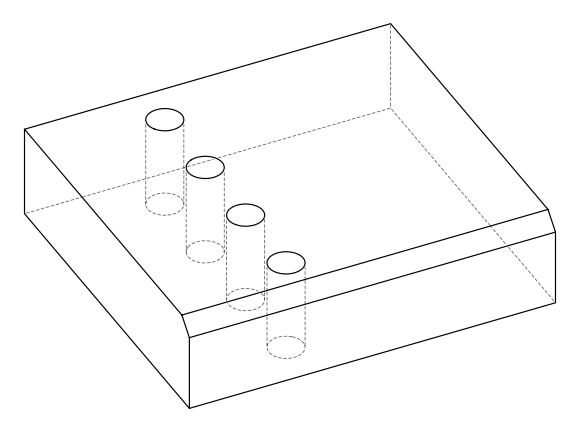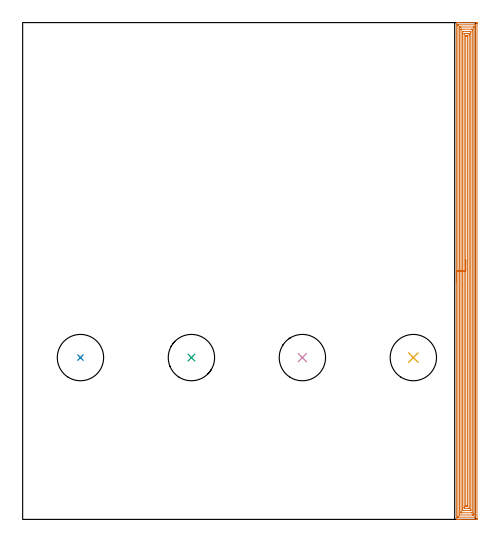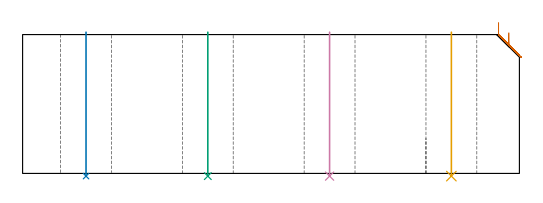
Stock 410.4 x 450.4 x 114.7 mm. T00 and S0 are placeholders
(PLAN: 5 operations, 1 tool changes, 27.4 min)
(1 AREA_MILL | FG_CHAMFER_SURFACE | UGT0205_001 | 25.53 min | 78751 mm3)
(2 INDEXABLE_INSERT_DRILL_THROUGH_HOLE_FROM_SOLID | STEP1HOLE | NXT0302_036 | 0.48 min | 158830 mm3)
(3 INDEXABLE_INSERT_DRILL_THROUGH_HOLE_FROM_SOLID_1 | STEP1HOLE_1 | NXT0302_036 | 0.48 min | 158829 mm3)
(4 INDEXABLE_INSERT_DRILL_THROUGH_HOLE_FROM_SOLID_2 | STEP1HOLE_2 | NXT0302_036 | 0.48 min | 158839 mm3)
(5 INDEXABLE_INSERT_DRILL_THROUGH_HOLE_FROM_SOLID_3 | STEP1HOLE_3 | NXT0302_036 | 0.48 min | 158840 mm3)
(TOOL UGT0205_001 | Chamfer Mill 20 x 3 x 45 deg. | D20 FL50 Z2)
(TOOL NXT0302_036 | Index. Insert Drill 42mm [880-D4200L50-05] | D42 PA176 FL210 Z2)
(OP 1 AREA_MILL)
G17 G21 G94 G90
T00 M6
G54
G17 G0 G90 X393.2 Y215.2 S1061 M3
G43 Z124.7 H0
G94 G1 Y215.238 Z123.828 F250.
Y215.352 Z122.963
Y215.541 Z122.112
Y215.803 Z121.28
Y216.137 Z120.474
Y216.54 Z119.7
Y217.008 Z118.964
Y217.54 Z118.272
Y218.129 Z117.629
Y218.772 Z117.04
Y219.464 Z116.508
Y220.2 Z116.04
Y220.974 Z115.637
Y221.78 Z115.303
Y222.612 Z115.041
Y223.463 Z114.852
Y224.328 Z114.738
Y225.2 Z114.7
Y450.234
X393.202 Y450.392 Z114.688
X393.222 Y450.4 Z114.669
X393.573 Z114.326
X393.925 Z113.974
X394.585 Z113.31
X395.8 Z112.097
X396.355 Z111.539
X405.951 Z101.946
X410.792 Z97.105
X411.4 Y450.396 Z96.498
X411.892 Y450.391 Z96.006
X411.895 Y450.287 Z96.003
X411.899 Y449.787 Z96.001
X411.9 Y449.282 Z96.
Y1.001
X411.899 Y0.613 Z96.001
X411.895 Y0.113 Z96.003
X411.892 Y0.009 Z96.006
X411.4 Y0. Z96.498
X396.963 Z110.932
X396.355 Z111.539
X395.8 Z112.097
X395.47 Z112.426
X394.915 Z112.981
X394.585 Z113.31
X393.925 Z113.974
X393.573 Z114.326
X393.222 Z114.669
X393.202 Y0.008 Z114.688
X393.2 Y0.166 Z114.7
Y225.2
X394.614 Z113.286
Y448.001
X394.615 Y448.217 Z113.285
X394.618 Y448.325 Z113.282
X394.621 Y448.375 Z113.279
X394.63 Y448.39 Z113.27
X394.68 Y448.393 Z113.22
X395.076 Y448.399 Z112.824
X410.12 Z97.78
X410.36 Y448.395 Z97.54
X410.47 Y448.39 Z97.43
X410.479 Y448.385 Z97.421
X410.482 Y448.367 Z97.418
X410.485 Y448.319 Z97.415
X410.486 Y448.223 Z97.414
Y448.03
Y2.399
X410.484 Y2.183 Z97.416
X410.482 Y2.075 Z97.418
X410.479 Y2.025 Z97.421
X410.47 Y2.01 Z97.43
X410.42 Y2.007 Z97.48
X410.024 Y2.001 Z97.876
X394.98 Z112.92
X394.74 Y2.005 Z113.16
X394.63 Y2.01 Z113.27
X394.621 Y2.015 Z113.279
X394.618 Y2.033 Z113.282
X394.615 Y2.081 Z113.285
X394.614 Y2.177 Z113.286
Y2.37
Y225.2
X396.028 Z111.872
X396.029 Y445.322 Z111.871
Y445.651
X396.034 Y446.215 Z111.866
X396.035 Y446.371 Z111.865
X396.181 Y446.391 Z111.719
X396.355 Y446.395 Z111.545
X397.057 Y446.4 Z110.843
X397.24 Z110.66
X408.745 Z99.155
X408.928 Y446.398 Z98.972
X409.05 Y446.393 Z98.85
X409.066 Y446.39 Z98.834
X409.068 Y446.386 Z98.832
X409.07 Y446.365 Z98.83
X409.071 Y446.325 Z98.829
X409.072 Y446.215 Z98.828
X409.071 Y5.078 Z98.829
X409.07 Y4.749 Z98.83
X409.066 Y4.185 Z98.834
X409.065 Y4.029 Z98.835
X408.919 Y4.009 Z98.981
X408.745 Y4.005 Z99.155
X408.043 Y4. Z99.857
X407.86 Z100.04
X396.355 Z111.545
X396.172 Y4.002 Z111.728
X396.05 Y4.007 Z111.85
X396.034 Y4.01 Z111.866
X396.032 Y4.014 Z111.868
X396.03 Y4.035 Z111.87
X396.029 Y4.075 Z111.871
X396.028 Y4.185 Z111.872
Y225.2
X397.443 Z110.457
Y444.224
X397.444 Y444.323 Z110.456
X397.447 Y444.382 Z110.453
X397.45 Y444.39 Z110.45
X397.457 Y444.394 Z110.443
X397.483 Y444.397 Z110.417
X397.697 Y444.399 Z110.203
X398.125 Y444.4 Z109.775
X407.004 Z100.896
X407.41 Y444.394 Z100.49
X407.613 Y444.39 Z100.287
X407.651 Y444.384 Z100.249
X407.653 Y444.35 Z100.247
X407.655 Y444.292 Z100.245
X407.657 Y443.74 Z100.243
Y443.536
Y6.176
X407.656 Y6.077 Z100.244
X407.653 Y6.018 Z100.247
X407.65 Y6.01 Z100.25
X407.643 Y6.006 Z100.257
X407.617 Y6.003 Z100.283
X407.403 Y6.001 Z100.497
X406.975 Y6. Z100.925
X398.096 Z109.804
X397.69 Y6.006 Z110.21
X397.487 Y6.01 Z110.413
X397.449 Y6.016 Z110.451
X397.447 Y6.05 Z110.453
X397.445 Y6.108 Z110.455
X397.443 Y6.659 Z110.457
Y6.864
Y225.2
X398.857 Z109.043
Y441.905
X398.858 Y442.06 Z109.042
X398.863 Y442.368 Z109.037
X398.866 Y442.392 Z109.034
X398.87 Y442.395 Z109.03
X398.889 Y442.398 Z109.011
X398.93 Y442.4 Z108.97
X399.01 Z108.89
X405.446 Z102.454
X406.09 Y442.397 Z101.81
X406.182 Y442.394 Z101.718
X406.232 Y442.39 Z101.668
X406.236 Y442.214 Z101.664
X406.242 Y441.905 Z101.658
X406.243 Y441.75 Z101.657
Y441.595
Y8.495
X406.242 Y8.341 Z101.658
X406.237 Y8.032 Z101.663
X406.234 Y8.008 Z101.666
X406.23 Y8.005 Z101.67
X406.211 Y8.002 Z101.689
X406.17 Y8. Z101.73
X406.09 Z101.81
X399.654 Z108.246
X399.01 Y8.003 Z108.89
X398.918 Y8.006 Z108.982
X398.868 Y8.009 Z109.032
X398.864 Y8.186 Z109.036
X398.858 Y8.495 Z109.042
X398.857 Y8.65 Z109.043
Y8.805
Y225.2
X400.271 Z107.629
Y440.221
X400.273 Y440.349 Z107.627
X400.275 Y440.38 Z107.625
X400.277 Y440.388 Z107.623
X400.287 Y440.392 Z107.613
X400.35 Y440.398 Z107.55
X400.78 Y440.4 Z107.12
X401.233 Z106.667
X403.888 Z104.012
X404.32 Y440.399 Z103.58
X404.777 Y440.396 Z103.123
X404.818 Y440.39 Z103.082
X404.822 Y440.351 Z103.078
X404.826 Y439.964 Z103.074
X404.828 Y439.451 Z103.072
X404.829 Y439.071 Z103.071
X404.828 Y10.179 Z103.072
X404.827 Y10.051 Z103.073
X404.825 Y10.02 Z103.075
X404.823 Y10.012 Z103.077
X404.813 Y10.008 Z103.087
X404.75 Y10.002 Z103.15
X404.32 Y10. Z103.58
X403.867 Z104.033
X401.212 Z106.688
X400.78 Y10.001 Z107.12
X400.323 Y10.004 Z107.577
X400.282 Y10.01 Z107.618
X400.278 Y10.049 Z107.622
X400.274 Y10.436 Z107.626
X400.272 Y10.949 Z107.628
X400.271 Y11.329 Z107.629
Y225.2
X401.685 Z106.215
X401.686 Y438.178 Z106.214
X401.692 Y438.386 Z106.208
X402.11 Y438.396 Z105.79
X402.331 Y438.4 Z105.569
X402.55 Z105.35
X403.215 Z104.685
X403.33 Y438.397 Z104.57
X403.351 Y438.394 Z104.549
X403.408 Y438.376 Z104.492
X403.414 Y438.199 Z104.486
X403.415 Y438.178 Z104.485
X403.414 Y12.222 Z104.486
X403.408 Y12.014 Z104.492
X402.99 Y12.004 Z104.91
X402.769 Y12. Z105.131
X402.55 Z105.35
X401.885 Z106.015
X401.769 Y12.003 Z106.131
X401.749 Y12.006 Z106.151
X401.692 Y12.024 Z106.208
X401.686 Y12.201 Z106.214
X401.685 Y12.222 Z106.215
Y225.2
Y226.072 Z106.253
Y226.936 Z106.367
Y227.788 Z106.555
Y228.62 Z106.818
Y229.426 Z107.152
Y230.2 Z107.554
Y230.936 Z108.023
Y231.628 Z108.554
Y232.271 Z109.144
Y232.86 Z109.787
Y233.392 Z110.479
Y233.86 Z111.215
Y234.263 Z111.989
Y234.597 Z112.795
Y234.859 Z113.627
Y235.048 Z114.478
Y235.162 Z115.343
Y235.2 Z116.215
G0 Z124.7
M5
M2
(OP 2 INDEXABLE_INSERT_DRILL_THROUGH_HOLE_FROM_SOLID)
G17 G21 G94 G90
T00 M6
G54
G17 G0 G90 X52.4 Y146.7 S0 M3
G43 Z124.7 H1
G94 G81 G98 Z-2.233 F250. R116.7
G80
M5
M2
(OP 3 INDEXABLE_INSERT_DRILL_THROUGH_HOLE_FROM_SOLID_1)
G17 G21 G94 G90
T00 M6
G54
G17 G0 G90 X153. Y146.7 S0 M3
G43 Z124.7 H1
G94 G81 G98 Z-2.233 F250. R116.7
G80
M5
M2
(OP 4 INDEXABLE_INSERT_DRILL_THROUGH_HOLE_FROM_SOLID_2)
G17 G21 G94 G90
T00 M6
G54
G17 G0 G90 X253.6 Y146.7 S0 M3
G43 Z124.7 H1
G94 G81 G98 Z-2.233 F250. R116.7
G80
M5
M2
(OP 5 INDEXABLE_INSERT_DRILL_THROUGH_HOLE_FROM_SOLID_3)
G17 G21 G94 G90
T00 M6
G54
G17 G0 G90 X354.2 Y146.7 S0 M3
G43 Z124.7 H1
G94 G81 G98 Z-2.233 F250. R116.7
G80
M5
M2
